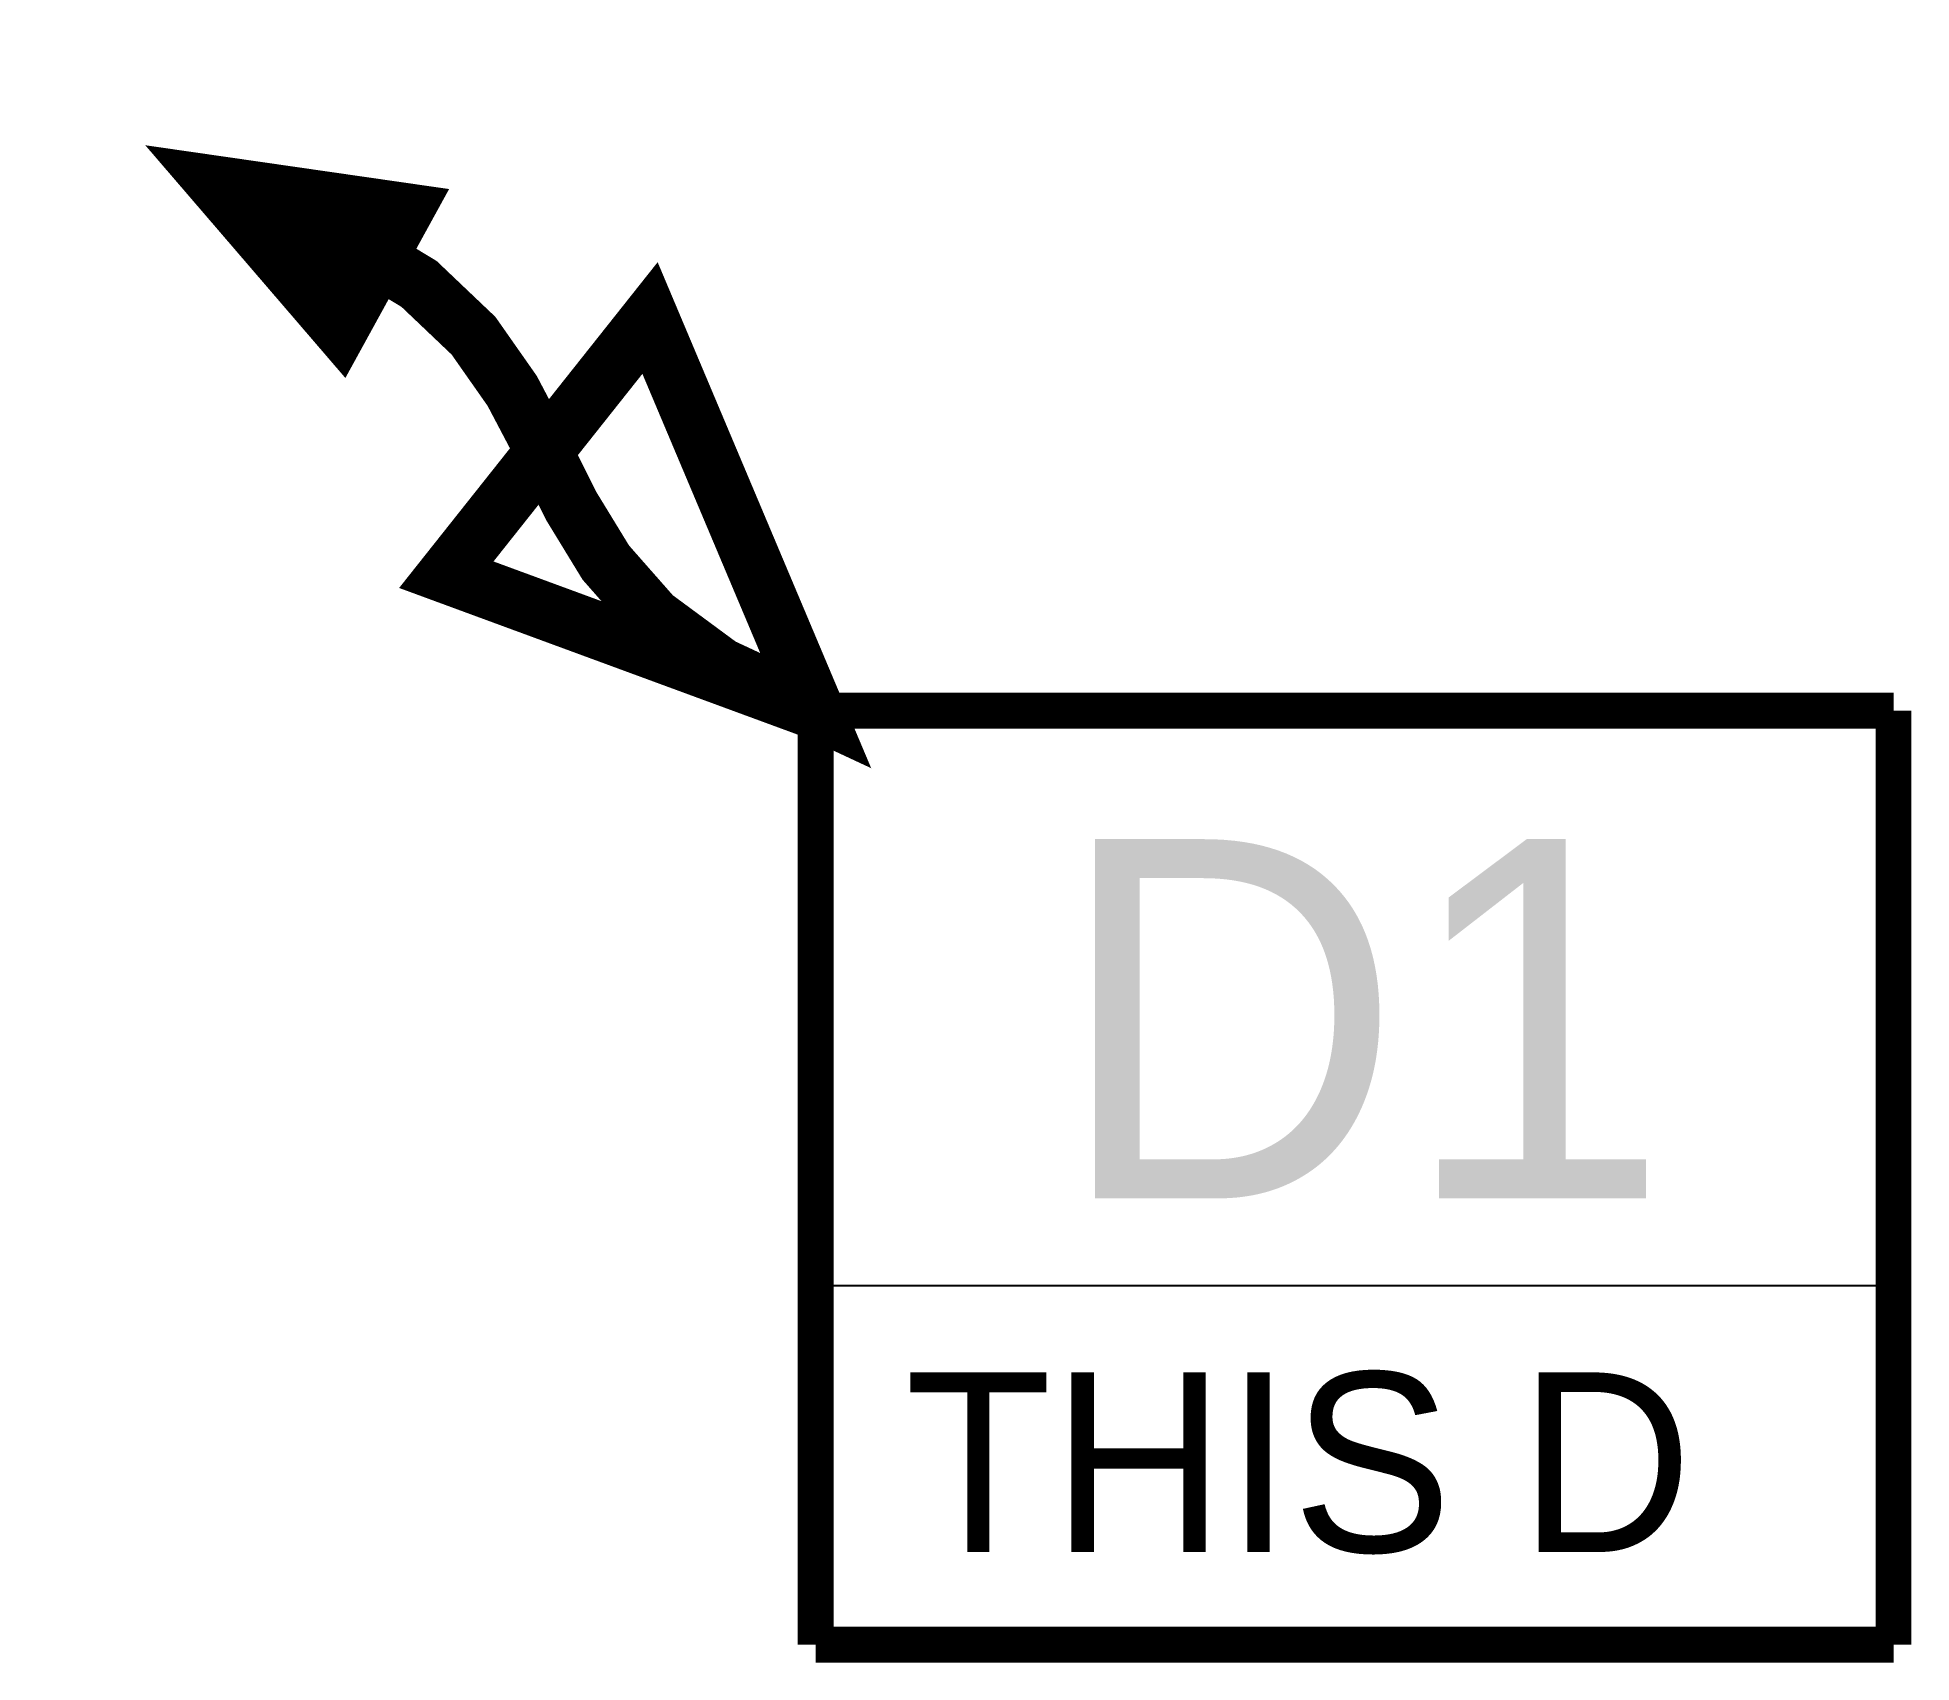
# Model space of a CAD drawing. Extents: x 282635.1 to 282661.2, y 80796 to 80818.6.
import ezdxf
from ezdxf.enums import TextEntityAlignment as Align

# ---------------------------------------------------------------- set-up
doc = ezdxf.new("R2010")
doc.units = 0
doc.header["$LTSCALE"] = 5000
doc.layers.get('0').update_dxf_attribs({"linetype": 'CONTINUOUS'})
doc.styles.get("Standard").update_dxf_attribs({"font": 'txt', "height": 0.2})

msp = doc.modelspace()

# ---------------------------------------------------------------- linework, layer by layer
at = {"color": 0}
msp.add_line((282645.916, 80801.265), (282660.916, 80801.265), dxfattribs=at)
msp.add_lwpolyline([(282640.092, 80815.21, 3, 0, 0), (282636.585, 80817.135, 0, 0, 0)], format="xyseb", dxfattribs=at)
for points, const_width in [([(282637.829, 80816.411), (282637.829, 80816.411), (282639.321, 80815.854), (282640.396, 80815.204), (282641.153, 80814.484), (282641.692, 80813.715), (282642.112, 80812.917), (282642.513, 80812.114), (282642.995, 80811.325), (282643.656, 80810.574), (282644.597, 80809.88), (282645.916, 80809.265), (282643.61, 80814.73), (282640.775, 80811.157), (282645.916, 80809.265)], 0.8), ([(282645.916, 80809.265), (282660.916, 80809.265)], 0.5), ([(282645.916, 80796.265), (282645.916, 80809.265)], 0.5), ([(282660.916, 80796.265), (282660.916, 80809.265)], 0.5), ([(282645.916, 80796.265), (282660.916, 80796.265)], 0.5)]:
    msp.add_lwpolyline(points, dxfattribs=dict(at, const_width=const_width))

# ---------------------------------------------------------------- texts
msp.add_text('D1', height=5, dxfattribs=at).set_placement((282653.526, 80804.976), align=Align.MIDDLE_CENTER)
msp.add_text('THIS D', height=2.5, dxfattribs=at).set_placement((282647.159, 80797.554))

doc.saveas('drawing.dxf')
